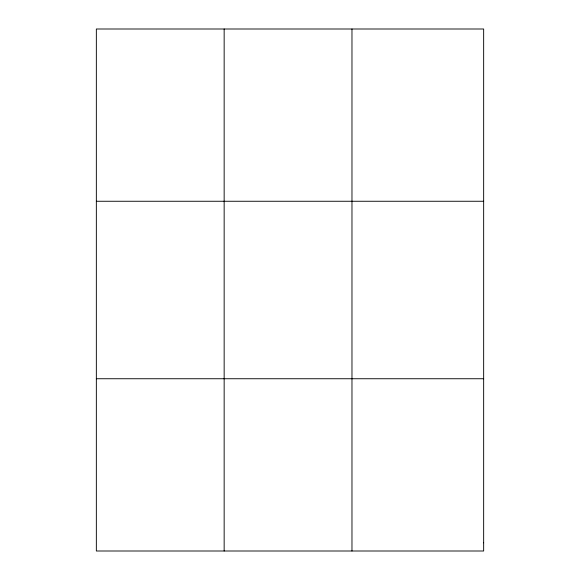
<?xml version="1.0" encoding="UTF-8"?>
<svg xmlns="http://www.w3.org/2000/svg" width="580" height="580" viewBox="0 0 580 580"><rect width="100%" height="100%" fill="white"/><g stroke="black" fill="none" stroke-linecap="round" stroke-linejoin="round"><path stroke-width="0.87" d="M224.155 29L224.155 551M351.973 29L351.973 551M96.345 201.26L483.655 201.26M96.345 378.74L483.655 378.74M483.655 542.8L483.655 551L96.345 551L96.345 29L483.655 29L483.655 542.8"/></g></svg>
